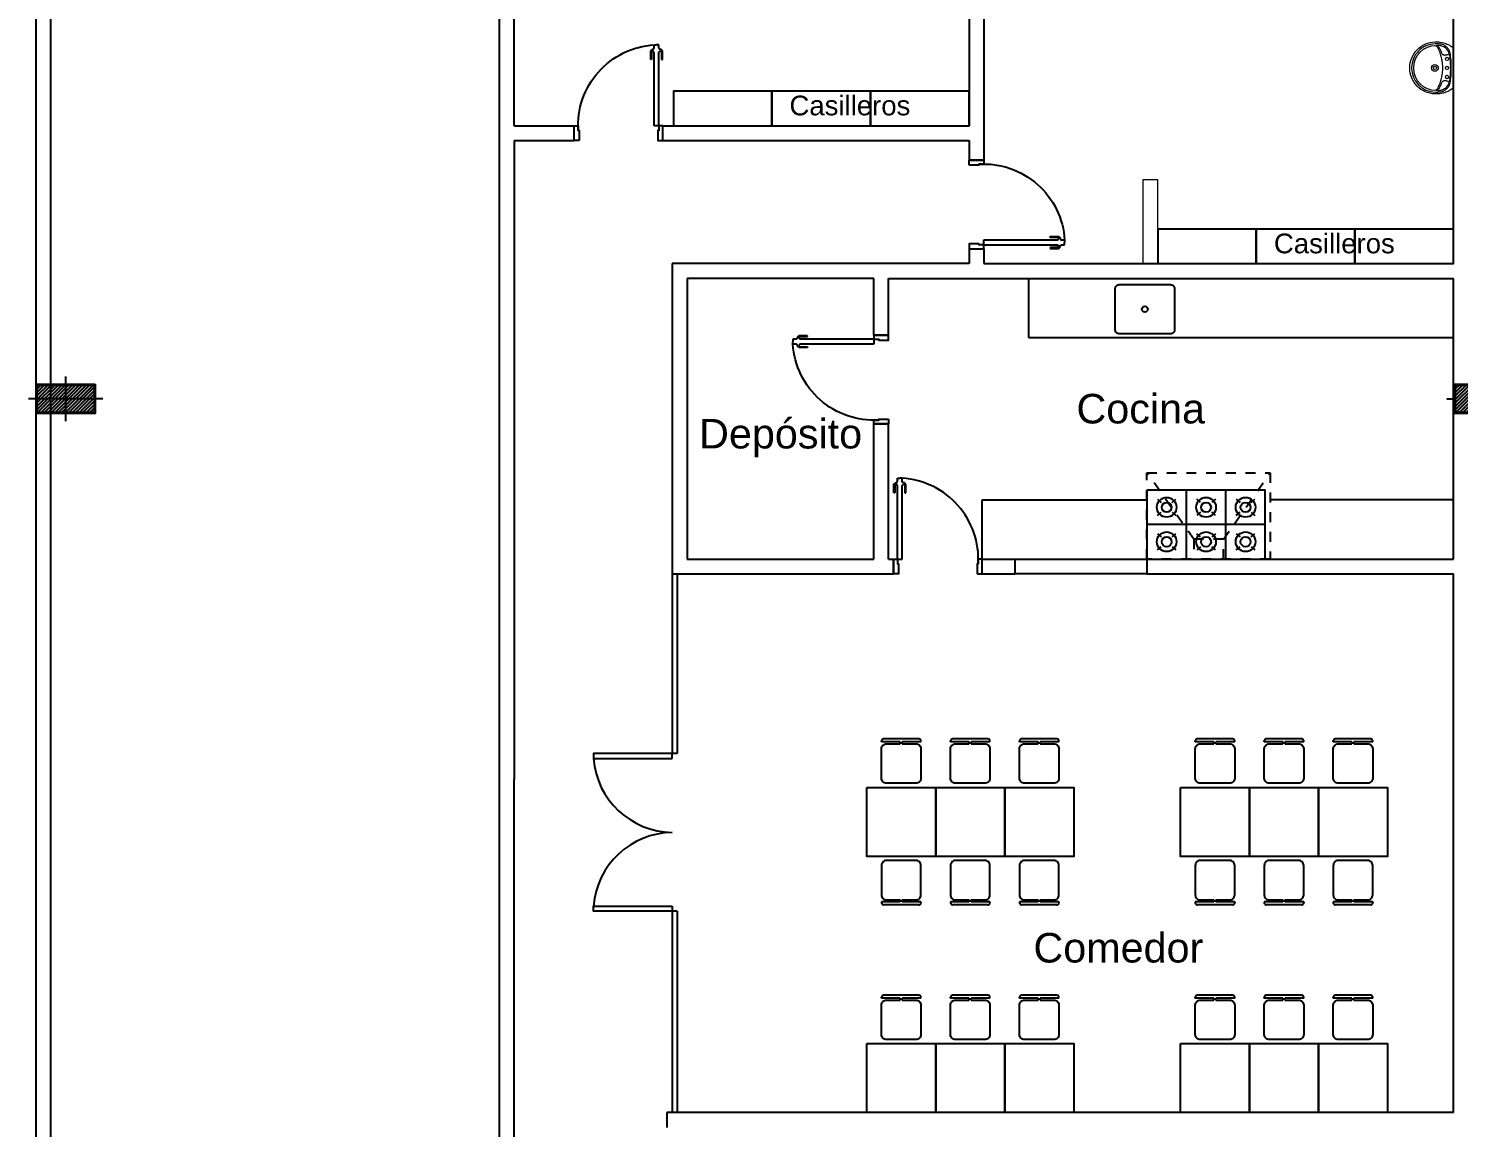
# Model space of a CAD drawing. Extents: x 306 to 2240, y 18 to 779.
# Drawn here: x 763.67 to 778.17, y 380.11 to 391.26 of the extents above; entities that cross this region are included whole.
import ezdxf

# ---------------------------------------------------------------- set-up
doc = ezdxf.new("R2010")
doc.units = 0
doc.header["$MEASUREMENT"] = 0
doc.linetypes.add('HIDDEN2', pattern=[0.1875, 0.125, -0.0625])
for name, color, linetype in [('Aberturas', 2, 'Continuous'), ('EQUIPAMIENTO', 1, 'Continuous'), ('EQUIPAMIENTOS', 1, 'Continuous'), ('EQUIPAMIENTOS APOYO', 1, 'Continuous'), ('Estructura Color', 90, 'Continuous'), ('Estructura Textura', 1, 'Continuous'), ('Layer1', 253, 'Continuous'), ('Layer2', 253, 'Continuous'), ('MAMPARA', 2, 'Continuous'), ('MAMPOSTERIA', 6, 'Continuous'), ('mobiliario', 1, 'Continuous'), ('Nombre de locales', 3, 'Continuous'), ('PILARES SUBSUELO', 6, 'Continuous'), ('Proyeccion', 1, 'Continuous'), ('Sanitario', 1, 'Continuous')]:
    doc.layers.add(name, color=color, linetype=linetype)
doc.styles.add('arial', font='arial.ttf')
doc.styles.get("Standard").update_dxf_attribs({"font": 'arial.ttf'})
pattern_1 = [(45, (0, 0), (-0.0176777, 0.0176777), [])]

# ---------------------------------------------------------------- blocks, each defined once
blk = doc.blocks.new('puert-080')
for p, q in [((0.005, 0.911), (0.017, 0.924)), ((0.005, 0.822), (0.005, 0.911)), ((0.021, 0.909), (0.014, 0.907)), ((0.014, 0.907), (0.014, 0.822)), ((0.017, 0.924), (0.036, 0.927)), ((0.036, 0.906), (0.021, 0.909)), ((0.036, 0.936), (0.04, 0.936)), ((0.036, 0.927), (0.036, 0.936)), ((0.036, 0.896), (0.036, 0.906)), ((0.04, 0.896), (0.036, 0.896)), ((0.04, 0.936), (0.04, 0.97)), ((0.04, 0.97), (0.065, 0.97)), ((0.04, 0.15), (0.04, 0.896)), ((0.09, 0.97), (0.065, 0.97)), ((0.09, 0.936), (0.09, 0.97)), ((0.093, 0.936), (0.09, 0.936)), ((0.09, 0.15), (0.09, 0.896)), ((0.09, 0.896), (0.094, 0.896)), ((0.093, 0.927), (0.093, 0.936)), ((0.112, 0.924), (0.093, 0.927)), ((0.094, 0.906), (0.108, 0.909)), ((0.094, 0.896), (0.094, 0.906)), ((0.108, 0.909), (0.116, 0.907)), ((0.124, 0.911), (0.112, 0.924)), ((0.116, 0.907), (0.116, 0.822)), ((0.124, 0.822), (0.124, 0.911)), ((0.014, 0.822), (0.005, 0.822)), ((0.116, 0.822), (0.124, 0.822)), ((0.04, 0.15), (0.09, 0.15))]:
    blk.add_line(p, q)
at = {"color": 0}
for points in [[(0, 0), (0, 0.15), (0.04, 0.15), (0.04, 0.1), (0.05, 0.1), (0.05, 0)], [(0.85, 0), (0.9, 0), (0.9, 0.15), (0.86, 0.15), (0.86, 0.1), (0.85, 0.1)]]:
    blk.add_lwpolyline(points, close=True, dxfattribs=at)
at = {"color": 1}
blk.add_arc((0.04, 0.15), 0.821, 356.5286, 86.5286, dxfattribs=at)
blk = doc.blocks.new('Cocina 6H')
at = {"layer": 'Layer1'}
for p, q in [((734.377, -712.707), (734.344, -712.67)), ((734.476, -712.707), (734.508, -712.67)), ((734.601, -712.564), (734.601, -713.764)), ((734.727, -712.707), (734.694, -712.67)), ((734.826, -712.707), (734.858, -712.67)), ((734.344, -712.858), (734.377, -712.82)), ((734.508, -712.858), (734.476, -712.82)), ((734.694, -712.858), (734.727, -712.82)), ((734.858, -712.858), (734.826, -712.82)), ((734.951, -712.964), (734.251, -712.964)), ((734.344, -713.07), (734.377, -713.107)), ((734.508, -713.07), (734.476, -713.107)), ((734.694, -713.07), (734.727, -713.107)), ((734.858, -713.07), (734.826, -713.107)), ((734.377, -713.22), (734.344, -713.258)), ((734.476, -713.22), (734.508, -713.258)), ((734.727, -713.22), (734.694, -713.258)), ((734.826, -713.22), (734.858, -713.258)), ((734.951, -713.364), (734.251, -713.364)), ((734.377, -713.507), (734.344, -713.47)), ((734.476, -713.507), (734.508, -713.47)), ((734.727, -713.507), (734.694, -713.47)), ((734.826, -713.507), (734.858, -713.47)), ((734.344, -713.658), (734.377, -713.62)), ((734.508, -713.658), (734.476, -713.62)), ((734.694, -713.658), (734.727, -713.62)), ((734.858, -713.658), (734.826, -713.62))]:
    blk.add_line(p, q, dxfattribs=at)
for centre in [(734.426, -712.764), (734.776, -712.764), (734.426, -713.164), (734.776, -713.164), (734.426, -713.564), (734.776, -713.564)]:
    blk.add_circle(centre, 0.1, dxfattribs=at)
at = {"layer": 'Layer2'}
blk.add_lwpolyline([(734.251, -713.764), (734.951, -713.764), (734.951, -712.564), (734.251, -712.564)], close=True, dxfattribs=at)
for centre in [(734.426, -712.764), (734.776, -712.764), (734.426, -713.164), (734.776, -713.164), (734.426, -713.564), (734.776, -713.564)]:
    blk.add_circle(centre, 0.05, dxfattribs=at)
blk = doc.blocks.new('mesa personal doble')
at = {"layer": 'mobiliario'}
for p, q in [((-0.842, 0.53), (-0.842, 0.17)), ((-0.812, 0.55), (-0.822, 0.55)), ((-0.812, 0.55), (-0.812, 0.36)), ((0.812, 0.55), (0.812, 0.36)), ((0.812, 0.55), (0.822, 0.55)), ((0.842, 0.53), (0.842, 0.17)), ((-0.792, 0.36), (-0.812, 0.36)), ((-0.812, 0.34), (-0.812, 0.15)), ((-0.792, 0.34), (-0.812, 0.34)), ((0.792, 0.36), (0.812, 0.36)), ((0.792, 0.34), (0.812, 0.34)), ((0.812, 0.34), (0.812, 0.15)), ((-0.812, 0.15), (-0.822, 0.15)), ((0.812, 0.15), (0.822, 0.15))]:
    blk.add_line(p, q, dxfattribs=at)
blk.add_lwpolyline([(-0.35, 0), (-0.35, 0.7), (0.35, 0.7), (0.35, 0), (-0.35, 0)], dxfattribs=at)
for points in [[(-0.792, 0.36), (-0.792, 0.5, -0.414214), (-0.742, 0.55), (-0.442, 0.55, -0.414214), (-0.392, 0.5), (-0.392, 0.2, -0.414214), (-0.442, 0.15), (-0.742, 0.15, -0.414214), (-0.792, 0.2), (-0.792, 0.34)], [(0.792, 0.36), (0.792, 0.5, 0.414214), (0.742, 0.55), (0.442, 0.55, 0.414214), (0.392, 0.5), (0.392, 0.2, 0.414214), (0.442, 0.15), (0.742, 0.15, 0.414214), (0.792, 0.2), (0.792, 0.34)]]:
    blk.add_lwpolyline(points, format="xyb", dxfattribs=at)
for centre, start, end in [((-0.822, 0.53), 90, 180), ((0.822, 0.53), 0, 90), ((-0.822, 0.17), 180, 270), ((0.822, 0.17), 270, 0)]:
    blk.add_arc(centre, 0.02, start, end, dxfattribs=at)
blk = doc.blocks.new('LAV-RAV')
at = {"layer": 'Sanitario', "lineweight": 0}
blk.add_line((0.198, 0), (-0.198, 0), dxfattribs=at)
for points in [[(-0.198, 0), (-0.198, 0), (-0.201, 0), (-0.203, 0.001), (-0.204, 0.002), (-0.206, 0.004), (-0.206, 0.004), (-0.213, 0.014), (-0.22, 0.024), (-0.226, 0.035), (-0.233, 0.046), (-0.238, 0.057), (-0.243, 0.068), (-0.247, 0.079), (-0.251, 0.09), (-0.255, 0.102), (-0.257, 0.115), (-0.26, 0.126), (-0.262, 0.139), (-0.264, 0.15), (-0.264, 0.163), (-0.264, 0.175), (-0.264, 0.188), (-0.264, 0.188), (-0.262, 0.214), (-0.257, 0.239), (-0.25, 0.264), (-0.241, 0.288), (-0.23, 0.31), (-0.217, 0.332), (-0.201, 0.351), (-0.184, 0.37), (-0.166, 0.386), (-0.146, 0.401), (-0.123, 0.414), (-0.101, 0.424), (-0.077, 0.433), (-0.052, 0.439), (-0.026, 0.444), (0, 0.445)], [(0, 0.445), (0, 0.445), (0.027, 0.444), (0.052, 0.439), (0.077, 0.433), (0.101, 0.424), (0.124, 0.414), (0.146, 0.401), (0.166, 0.386), (0.184, 0.37), (0.201, 0.351), (0.217, 0.332), (0.23, 0.31), (0.241, 0.288), (0.25, 0.264), (0.257, 0.239), (0.262, 0.214), (0.264, 0.188), (0.264, 0.188), (0.264, 0.175), (0.264, 0.163), (0.264, 0.15), (0.262, 0.139), (0.26, 0.126), (0.257, 0.115), (0.255, 0.102), (0.251, 0.09), (0.247, 0.079), (0.243, 0.068), (0.238, 0.057), (0.233, 0.046), (0.226, 0.035), (0.22, 0.024), (0.213, 0.014), (0.206, 0.004), (0.206, 0.004), (0.204, 0.002), (0.203, 0.001), (0.201, 0), (0.198, 0)], [(0, 0.426), (0, 0.426), (-0.025, 0.424), (-0.048, 0.421), (-0.072, 0.415), (-0.094, 0.407), (-0.115, 0.397), (-0.135, 0.385), (-0.153, 0.371), (-0.17, 0.356), (-0.186, 0.339), (-0.201, 0.321), (-0.213, 0.301), (-0.224, 0.28), (-0.232, 0.258), (-0.239, 0.235), (-0.243, 0.212), (-0.245, 0.187), (-0.245, 0.187), (-0.246, 0.179), (-0.246, 0.17), (-0.245, 0.161), (-0.244, 0.153), (-0.244, 0.145), (-0.242, 0.137), (-0.241, 0.128), (-0.239, 0.12), (-0.239, 0.12), (-0.237, 0.112), (-0.234, 0.103), (-0.23, 0.096), (-0.226, 0.088), (-0.221, 0.081), (-0.216, 0.075), (-0.21, 0.068), (-0.204, 0.062), (-0.204, 0.062), (-0.197, 0.057), (-0.19, 0.052), (-0.184, 0.048), (-0.176, 0.043), (-0.168, 0.04), (-0.16, 0.037), (-0.152, 0.035), (-0.144, 0.034), (-0.144, 0.034), (-0.133, 0.032), (-0.122, 0.031), (-0.112, 0.03), (-0.101, 0.028), (-0.09, 0.027), (-0.079, 0.026), (-0.068, 0.025), (-0.057, 0.024), (-0.057, 0.024), (-0.05, 0.024), (-0.043, 0.023), (-0.036, 0.023), (-0.029, 0.023), (-0.021, 0.023), (-0.014, 0.023), (-0.007, 0.023), (0, 0.023), (0, 0.023), (0.007, 0.023), (0.014, 0.023), (0.021, 0.023), (0.028, 0.023), (0.036, 0.023), (0.043, 0.023), (0.05, 0.024), (0.057, 0.024), (0.057, 0.024), (0.068, 0.025), (0.079, 0.026), (0.09, 0.027), (0.101, 0.028), (0.112, 0.03), (0.122, 0.031), (0.133, 0.032), (0.144, 0.034), (0.144, 0.034), (0.152, 0.035), (0.16, 0.037), (0.168, 0.04), (0.176, 0.043), (0.184, 0.048), (0.19, 0.052), (0.197, 0.057), (0.204, 0.062), (0.204, 0.062), (0.21, 0.068), (0.216, 0.075), (0.221, 0.081), (0.226, 0.088), (0.23, 0.096), (0.234, 0.103), (0.237, 0.112), (0.239, 0.12), (0.239, 0.12), (0.241, 0.128), (0.242, 0.137), (0.244, 0.145), (0.244, 0.153), (0.245, 0.161), (0.246, 0.17), (0.246, 0.179), (0.245, 0.187), (0.245, 0.187), (0.243, 0.212), (0.239, 0.235), (0.232, 0.258), (0.224, 0.28), (0.213, 0.301), (0.201, 0.321), (0.186, 0.339), (0.17, 0.356), (0.153, 0.371), (0.135, 0.385), (0.115, 0.397), (0.094, 0.407), (0.072, 0.415), (0.048, 0.421), (0.025, 0.424), (0, 0.426)], [(-0.218, 0.168), (-0.218, 0.168), (-0.219, 0.168), (-0.219, 0.168), (-0.219, 0.168), (-0.22, 0.168), (-0.22, 0.168), (-0.223, 0.171), (-0.225, 0.174), (-0.226, 0.177), (-0.226, 0.181), (-0.226, 0.181), (-0.226, 0.175), (-0.227, 0.168), (-0.228, 0.161), (-0.228, 0.155), (-0.228, 0.149), (-0.227, 0.142), (-0.226, 0.136), (-0.225, 0.13), (-0.225, 0.13), (-0.222, 0.12), (-0.219, 0.11), (-0.215, 0.101), (-0.21, 0.092), (-0.204, 0.083), (-0.197, 0.076), (-0.19, 0.069), (-0.182, 0.062), (-0.182, 0.062), (-0.177, 0.058), (-0.17, 0.054), (-0.164, 0.05), (-0.157, 0.047), (-0.15, 0.044), (-0.144, 0.041), (-0.136, 0.039), (-0.129, 0.038), (-0.129, 0.038), (-0.121, 0.037), (-0.113, 0.036), (-0.105, 0.034), (-0.097, 0.034), (-0.089, 0.033), (-0.081, 0.032), (-0.073, 0.032), (-0.065, 0.031), (-0.057, 0.03), (-0.049, 0.03), (-0.041, 0.03), (-0.032, 0.03), (-0.024, 0.029), (-0.017, 0.029), (-0.008, 0.029), (0, 0.029), (0, 0.029), (0.008, 0.029), (0.017, 0.029), (0.024, 0.029), (0.032, 0.03), (0.041, 0.03), (0.049, 0.03), (0.057, 0.03), (0.065, 0.031), (0.073, 0.032), (0.081, 0.032), (0.089, 0.033), (0.097, 0.034), (0.105, 0.034), (0.113, 0.036), (0.121, 0.037), (0.129, 0.038), (0.129, 0.038), (0.136, 0.039), (0.144, 0.041), (0.15, 0.044), (0.157, 0.047), (0.164, 0.05), (0.17, 0.054), (0.176, 0.058), (0.181, 0.062), (0.181, 0.062), (0.19, 0.069), (0.197, 0.076), (0.204, 0.083), (0.21, 0.092), (0.215, 0.101), (0.219, 0.11), (0.222, 0.12), (0.225, 0.13), (0.225, 0.13), (0.226, 0.136), (0.227, 0.142), (0.228, 0.149), (0.228, 0.155), (0.228, 0.161), (0.227, 0.168), (0.226, 0.175), (0.226, 0.181), (0.226, 0.181), (0.226, 0.177), (0.225, 0.174), (0.223, 0.171), (0.22, 0.168), (0.22, 0.168), (0.219, 0.168), (0.219, 0.168), (0.219, 0.168), (0.218, 0.168)], [(-0.218, 0.168), (-0.218, 0.168), (-0.214, 0.165), (-0.21, 0.162), (-0.206, 0.16), (-0.201, 0.158), (-0.201, 0.158), (-0.189, 0.152), (-0.177, 0.146), (-0.165, 0.141), (-0.153, 0.137), (-0.141, 0.132), (-0.128, 0.128), (-0.116, 0.125), (-0.103, 0.121), (-0.09, 0.119), (-0.078, 0.117), (-0.065, 0.115), (-0.052, 0.112), (-0.039, 0.112), (-0.026, 0.11), (-0.013, 0.11), (0, 0.11), (0, 0.11), (0.013, 0.11), (0.026, 0.11), (0.039, 0.112), (0.052, 0.112), (0.065, 0.115), (0.078, 0.117), (0.09, 0.119), (0.103, 0.121), (0.116, 0.125), (0.128, 0.128), (0.141, 0.132), (0.153, 0.137), (0.165, 0.141), (0.177, 0.146), (0.189, 0.152), (0.201, 0.158), (0.201, 0.158), (0.206, 0.16), (0.21, 0.162), (0.214, 0.165), (0.218, 0.168)], [(-0.157, 0.046), (-0.157, 0.046), (-0.152, 0.046), (-0.147, 0.046), (-0.142, 0.049), (-0.139, 0.052), (-0.139, 0.052), (-0.138, 0.053), (-0.138, 0.054), (-0.138, 0.055), (-0.137, 0.055), (-0.137, 0.055), (-0.136, 0.059), (-0.135, 0.064), (-0.134, 0.069), (-0.132, 0.074), (-0.132, 0.079), (-0.132, 0.083), (-0.131, 0.088), (-0.131, 0.093), (-0.131, 0.093), (-0.132, 0.098), (-0.133, 0.103), (-0.135, 0.107), (-0.137, 0.111), (-0.141, 0.115), (-0.144, 0.118), (-0.148, 0.12), (-0.153, 0.122), (-0.153, 0.122), (-0.16, 0.125), (-0.166, 0.127), (-0.173, 0.13), (-0.18, 0.133), (-0.186, 0.136), (-0.193, 0.139), (-0.199, 0.143), (-0.206, 0.146), (-0.206, 0.146), (-0.208, 0.148), (-0.21, 0.15), (-0.213, 0.152), (-0.215, 0.155), (-0.216, 0.158), (-0.217, 0.161), (-0.218, 0.164), (-0.218, 0.168)], [(0.218, 0.168), (0.218, 0.168), (0.218, 0.164), (0.217, 0.161), (0.216, 0.158), (0.215, 0.155), (0.213, 0.152), (0.21, 0.15), (0.208, 0.148), (0.206, 0.146), (0.206, 0.146), (0.199, 0.143), (0.193, 0.139), (0.186, 0.136), (0.18, 0.133), (0.173, 0.13), (0.166, 0.127), (0.16, 0.125), (0.153, 0.122), (0.153, 0.122), (0.148, 0.12), (0.144, 0.118), (0.141, 0.115), (0.137, 0.111), (0.135, 0.107), (0.133, 0.103), (0.132, 0.098), (0.131, 0.093), (0.131, 0.093), (0.131, 0.088), (0.132, 0.083), (0.132, 0.079), (0.132, 0.074), (0.134, 0.069), (0.135, 0.064), (0.136, 0.059), (0.137, 0.055), (0.137, 0.055), (0.138, 0.055), (0.138, 0.054), (0.138, 0.053), (0.139, 0.052), (0.139, 0.052), (0.142, 0.049), (0.147, 0.046), (0.152, 0.046), (0.157, 0.046)]]:
    blk.add_lwpolyline(points, dxfattribs=at)
for centre, radius in [((0, 0.189), 0.0339), ((0, 0.189), 0.0166), ((-0.092, 0.066), 0.0173), ((0, 0.066), 0.0173), ((0.092, 0.066), 0.0173)]:
    blk.add_circle(centre, radius, dxfattribs=at)
blk.add_arc((0, 0.181), 0.226, 0, 180, dxfattribs=at)
blk = doc.blocks.new('Pilar 30x30')
at = {"layer": 'Estructura Color'}
h = blk.add_hatch(color=256, dxfattribs=at)
h.dxf.hatch_style = 1
h.paths.add_polyline_path([(-0.29, -0.29), (-0.29, -0.01), (-0.01, -0.01), (-0.01, -0.29)])
at = {"layer": 'Estructura Textura'}
h = blk.add_hatch(dxfattribs=at)
h.set_pattern_fill('_USER', color=256, scale=0.025, angle=45, pattern_type=0)
h.set_pattern_definition(pattern_1)
h.paths.add_polyline_path([(-0.3, -0.3), (-0.3, 0), (0, 0), (0, -0.3)])
at = {"layer": 'Estructura Color'}
blk.add_lwpolyline([(-0.29, -0.29), (-0.29, -0.01), (-0.01, -0.01), (-0.01, -0.29)], close=True, dxfattribs=at)
at = {"layer": 'PILARES SUBSUELO', "color": 1}
for p, q in [((-0.15, 0.077), (-0.15, 0)), ((-0.377, -0.15), (-0.3, -0.15)), ((0, -0.15), (0.077, -0.15)), ((-0.15, -0.3), (-0.15, -0.377))]:
    blk.add_line(p, q, dxfattribs=at)
at = {"layer": 'PILARES SUBSUELO'}
blk.add_lwpolyline([(-0.3, -0.3), (-0.3, 0), (0, 0), (0, -0.3)], close=True, dxfattribs=at)
blk = doc.blocks.new('Pilar 30x60')
at = {"layer": 'Estructura Color'}
h = blk.add_hatch(color=256, dxfattribs=at)
h.dxf.hatch_style = 1
h.paths.add_polyline_path([(-0.59, -0.14), (-0.59, 0.14), (-0.01, 0.14), (-0.01, -0.14)])
at = {"layer": 'Estructura Textura'}
h = blk.add_hatch(dxfattribs=at)
h.set_pattern_fill('_USER', color=256, scale=0.025, angle=45, pattern_type=0)
h.set_pattern_definition(pattern_1)
h.paths.add_polyline_path([(-0.6, -0.15), (-0.6, 0.15), (0, 0.15), (0, -0.15)])
at = {"layer": 'Estructura Color'}
blk.add_lwpolyline([(-0.59, -0.14), (-0.59, 0.14), (-0.01, 0.14), (-0.01, -0.14)], close=True, dxfattribs=at)
at = {"layer": 'PILARES SUBSUELO', "color": 1}
for p, q in [((-0.3, 0.227), (-0.3, -0.227)), ((-0.677, 0), (0.077, 0))]:
    blk.add_line(p, q, dxfattribs=at)
at = {"layer": 'PILARES SUBSUELO'}
blk.add_lwpolyline([(-0.6, -0.15), (-0.6, 0.15), (0, 0.15), (0, -0.15)], close=True, dxfattribs=at)

msp = doc.modelspace()

# ---------------------------------------------------------------- linework, layer by layer
at = {"layer": 'EQUIPAMIENTO', "elevation": 0}
msp.add_lwpolyline([(774.733, 388.664), (775.253, 388.664, -0.414214), (775.293, 388.624), (775.293, 388.204, -0.414214), (775.253, 388.164), (774.733, 388.164, -0.414214), (774.693, 388.204), (774.693, 388.624, -0.414214)], format="xyb", close=True, dxfattribs=at)
at = {"layer": 'EQUIPAMIENTO'}
msp.add_circle((774.993, 388.414, 0), 0.0297, dxfattribs=at)
at = {"layer": 'EQUIPAMIENTOS', "linetype": 'HIDDEN2', "ltscale": 0.5}
for p, q in [((775.489, 386.079, 0), (775.014, 386.754, 0)), ((775.789, 386.079, 0), (776.264, 386.754, 0))]:
    msp.add_line(p, q, dxfattribs=at)
at = {"layer": 'EQUIPAMIENTOS', "elevation": 0}
for points in [[(770.209, 390.277), (771.209, 390.277), (771.209, 390.627), (770.209, 390.627)], [(771.209, 390.277), (772.209, 390.277), (772.209, 390.627), (771.209, 390.627)], [(772.209, 390.277), (773.209, 390.277), (773.209, 390.627), (772.209, 390.627)], [(775.123, 388.877), (776.123, 388.877), (776.123, 389.227), (775.123, 389.227)], [(776.123, 388.877), (777.123, 388.877), (777.123, 389.227), (776.123, 389.227)], [(777.123, 388.877), (778.123, 388.877), (778.123, 389.227), (777.123, 389.227)]]:
    msp.add_lwpolyline(points, close=True, dxfattribs=at)
at = {"layer": 'EQUIPAMIENTOS', "linetype": 'HIDDEN2', "ltscale": 0.5, "elevation": 0}
for points in [[(775.014, 385.879), (775.014, 386.754), (776.264, 386.754), (776.264, 385.879)], [(775.489, 386.079), (775.489, 385.879), (775.789, 385.879), (775.789, 386.079)]]:
    msp.add_lwpolyline(points, close=True, dxfattribs=at)
at = {"layer": 'EQUIPAMIENTOS APOYO', "color": 1, "lineweight": 0}
for p, q in [((775.123, 389.727, 0), (774.973, 389.727, 0)), ((774.973, 389.727, 0), (774.973, 388.877, 0)), ((775.123, 388.877, 0), (775.123, 389.727, 0))]:
    msp.add_line(p, q, dxfattribs=at)
at = {"layer": 'Layer2'}
for p, q in [((773.813, 388.727, 0), (773.813, 388.127, 0)), ((773.813, 388.127, 0), (778.123, 388.127, 0)), ((773.342, 386.479, 0), (775.014, 386.479, 0)), ((773.342, 385.879, 0), (773.342, 386.479, 0)), ((778.123, 386.479, 0), (776.264, 386.479, 0))]:
    msp.add_line(p, q, dxfattribs=at)
at = {"layer": 'MAMPARA'}
for p, q in [((770.198, 385.729, 0), (770.198, 385.629, 0)), ((770.248, 385.729, 0), (770.248, 385.629, 0)), ((770.198, 385.629, 0), (770.198, 383.905, 0)), ((770.248, 385.629, 0), (770.248, 383.905, 0)), ((770.249, 383.905, 0), (770.198, 383.905, 0)), ((770.198, 382.305, 0), (770.198, 380.261, 0)), ((770.248, 382.305, 0), (770.198, 382.305, 0)), ((770.248, 382.305, 0), (770.198, 382.305, 0)), ((770.248, 382.305, 0), (770.248, 380.261, 0))]:
    msp.add_line(p, q, dxfattribs=at)
at = {"layer": 'MAMPARA', "elevation": 0}
for points in [[(770.198, 383.855), (770.198, 383.905), (769.398, 383.905), (769.398, 383.855)], [(770.198, 382.355), (770.198, 382.305), (769.398, 382.305), (769.398, 382.355)]]:
    msp.add_lwpolyline(points, close=True, dxfattribs=at)
at = {"layer": 'MAMPARA'}
for centre, start, end in [((770.209, 383.918, 0), 184.4552, 269.2447), ((770.209, 382.292, 0), 90.7553, 175.5448)]:
    msp.add_arc(centre, 0.813, start, end, dxfattribs=at)
at = {"layer": 'MAMPOSTERIA'}
for p, q in [((763.744, 355.296, 0), (763.744, 395.327, 0)), ((763.894, 355.596), (763.894, 395.327, 0)), ((768.444, 369.382, 0), (768.444, 395.327, 0)), ((768.594, 390.277, 0), (768.594, 395.327, 0)), ((773.209, 395.327, 0), (773.209, 390.277, 0)), ((773.359, 395.327, 0), (773.359, 389.927, 0)), ((778.123, 388.877, 0), (778.123, 395.327, 0)), ((768.594, 390.277, 0), (769.203, 390.277, 0)), ((768.594, 390.277, 0), (769.203, 390.277, 0)), ((769.203, 390.127, 0), (769.203, 390.277, 0)), ((770.103, 390.127, 0), (770.103, 390.277, 0)), ((770.103, 390.277, 0), (773.209, 390.277, 0)), ((768.594, 390.127, 0), (768.594, 383.643, 0)), ((768.594, 390.127, 0), (769.203, 390.127, 0)), ((768.594, 390.127, 0), (769.203, 390.127, 0)), ((770.103, 390.127, 0), (773.209, 390.127, 0)), ((773.209, 390.127, 0), (773.209, 389.927, 0)), ((773.359, 389.927, 0), (773.209, 389.927, 0)), ((773.209, 389.027, 0), (773.209, 388.877, 0)), ((773.209, 389.027, 0), (773.359, 389.027, 0)), ((773.359, 389.027, 0), (773.359, 388.877, 0)), ((773.209, 388.877, 0), (770.198, 388.877, 0)), ((770.198, 388.877, 0), (770.198, 385.729, 0)), ((773.359, 388.877, 0), (778.123, 388.877, 0)), ((772.242, 388.727, 0), (770.348, 388.727, 0)), ((770.348, 388.727, 0), (770.348, 385.879, 0)), ((772.242, 388.15, 0), (772.242, 388.727, 0)), ((772.392, 388.15, 0), (772.392, 388.727, 0)), ((772.392, 388.727, 0), (778.123, 388.727, 0)), ((778.123, 385.879, 0), (778.123, 388.727, 0)), ((778.123, 385.879, 0), (778.123, 388.727, 0)), ((772.242, 388.15, 0), (772.392, 388.15, 0)), ((772.242, 385.879, 0), (772.242, 387.25, 0)), ((772.242, 387.25, 0), (772.392, 387.25, 0)), ((772.392, 385.879, 0), (772.392, 387.25, 0)), ((772.392, 386.36, 0), (772.392, 387, 0)), ((770.348, 385.879, 0), (772.242, 385.879, 0)), ((772.392, 385.879, 0), (772.442, 385.879, 0)), ((772.392, 385.879, 0), (772.442, 385.879, 0)), ((772.442, 385.879, 0), (772.442, 385.729, 0)), ((773.342, 385.879, 0), (773.674, 385.879, 0)), ((773.342, 385.729, 0), (773.342, 385.879, 0)), ((773.342, 385.729, 0), (773.342, 385.879, 0)), ((773.674, 385.879, 0), (773.674, 385.729, 0)), ((775.014, 385.879, 0), (778.123, 385.879, 0)), ((775.014, 385.879, 0), (775.014, 385.729, 0)), ((770.198, 385.729, 0), (772.442, 385.729, 0)), ((773.342, 385.729, 0), (773.674, 385.729, 0)), ((775.014, 385.729, 0), (778.123, 385.729, 0)), ((778.123, 380.261, 0), (778.123, 385.729, 0)), ((768.594, 369.532, 0), (768.594, 383.643, 0)), ((768.594, 377.815, 0), (768.594, 383.493, 0)), ((778.123, 381.893, 0), (778.123, 383.493, 0)), ((778.123, 381.893, 0), (778.123, 383.493, 0)), ((778.123, 380.261, 0), (770.144, 380.261, 0)), ((770.144, 380.261, 0), (770.144, 380.111, 0)), ((770.144, 380.261, 0), (770.144, 380.111, 0))]:
    msp.add_line(p, q, dxfattribs=at)
at = {"layer": 'mobiliario'}
for p, q in [((772.321, 381.422, 0), (772.321, 381.432, 0)), ((772.511, 381.422, 0), (772.321, 381.422, 0)), ((772.701, 381.452, 0), (772.341, 381.452, 0)), ((772.511, 381.402, 0), (772.511, 381.422, 0)), ((772.721, 381.422, 0), (772.531, 381.422, 0)), ((772.531, 381.402, 0), (772.531, 381.422, 0)), ((772.721, 381.422, 0), (772.721, 381.432, 0)), ((773.021, 381.422, 0), (773.021, 381.432, 0)), ((773.211, 381.422, 0), (773.021, 381.422, 0)), ((773.401, 381.452, 0), (773.041, 381.452, 0)), ((773.211, 381.402, 0), (773.211, 381.422, 0)), ((773.421, 381.422, 0), (773.231, 381.422, 0)), ((773.231, 381.402, 0), (773.231, 381.422, 0)), ((773.421, 381.422, 0), (773.421, 381.432, 0)), ((773.721, 381.422, 0), (773.721, 381.432, 0)), ((773.911, 381.422, 0), (773.721, 381.422, 0)), ((774.101, 381.452, 0), (773.741, 381.452, 0)), ((773.911, 381.402, 0), (773.911, 381.422, 0)), ((774.121, 381.422, 0), (773.931, 381.422, 0)), ((773.931, 381.402, 0), (773.931, 381.422, 0)), ((774.121, 381.422, 0), (774.121, 381.432, 0)), ((775.504, 381.422, 0), (775.504, 381.432, 0)), ((775.694, 381.422, 0), (775.504, 381.422, 0)), ((775.884, 381.452, 0), (775.524, 381.452, 0)), ((775.694, 381.402, 0), (775.694, 381.422, 0)), ((775.904, 381.422, 0), (775.714, 381.422, 0)), ((775.714, 381.402, 0), (775.714, 381.422, 0)), ((775.904, 381.422, 0), (775.904, 381.432, 0)), ((776.204, 381.422, 0), (776.204, 381.432, 0)), ((776.394, 381.422, 0), (776.204, 381.422, 0)), ((776.584, 381.452, 0), (776.224, 381.452, 0)), ((776.394, 381.402, 0), (776.394, 381.422, 0)), ((776.604, 381.422, 0), (776.414, 381.422, 0)), ((776.414, 381.402, 0), (776.414, 381.422, 0)), ((776.604, 381.422, 0), (776.604, 381.432, 0)), ((776.904, 381.422, 0), (776.904, 381.432, 0)), ((777.094, 381.422, 0), (776.904, 381.422, 0)), ((777.284, 381.452, 0), (776.924, 381.452, 0)), ((777.094, 381.402, 0), (777.094, 381.422, 0)), ((777.304, 381.422, 0), (777.114, 381.422, 0)), ((777.114, 381.402, 0), (777.114, 381.422, 0)), ((777.304, 381.422, 0), (777.304, 381.432, 0))]:
    msp.add_line(p, q, dxfattribs=at)
at = {"layer": 'mobiliario', "elevation": 0}
for points in [[(772.531, 381.402), (772.671, 381.402, -0.414214), (772.721, 381.352), (772.721, 381.052, -0.414214), (772.671, 381.002), (772.371, 381.002, -0.414214), (772.321, 381.052), (772.321, 381.352, -0.414214), (772.371, 381.402), (772.511, 381.402)], [(773.231, 381.402), (773.371, 381.402, -0.414214), (773.421, 381.352), (773.421, 381.052, -0.414214), (773.371, 381.002), (773.071, 381.002, -0.414214), (773.021, 381.052), (773.021, 381.352, -0.414214), (773.071, 381.402), (773.211, 381.402)], [(773.931, 381.402), (774.071, 381.402, -0.414214), (774.121, 381.352), (774.121, 381.052, -0.414214), (774.071, 381.002), (773.771, 381.002, -0.414214), (773.721, 381.052), (773.721, 381.352, -0.414214), (773.771, 381.402), (773.911, 381.402)], [(775.714, 381.402), (775.854, 381.402, -0.414214), (775.904, 381.352), (775.904, 381.052, -0.414214), (775.854, 381.002), (775.554, 381.002, -0.414214), (775.504, 381.052), (775.504, 381.352, -0.414214), (775.554, 381.402), (775.694, 381.402)], [(776.414, 381.402), (776.554, 381.402, -0.414214), (776.604, 381.352), (776.604, 381.052, -0.414214), (776.554, 381.002), (776.254, 381.002, -0.414214), (776.204, 381.052), (776.204, 381.352, -0.414214), (776.254, 381.402), (776.394, 381.402)], [(777.114, 381.402), (777.254, 381.402, -0.414214), (777.304, 381.352), (777.304, 381.052, -0.414214), (777.254, 381.002), (776.954, 381.002, -0.414214), (776.904, 381.052), (776.904, 381.352, -0.414214), (776.954, 381.402), (777.094, 381.402)]]:
    msp.add_lwpolyline(points, format="xyb", dxfattribs=at)
for points in [[(772.171, 380.961), (772.871, 380.961), (772.871, 380.261), (772.171, 380.261), (772.171, 380.961)], [(772.871, 380.961), (773.571, 380.961), (773.571, 380.261), (772.871, 380.261), (772.871, 380.961)], [(773.571, 380.961), (774.271, 380.961), (774.271, 380.261), (773.571, 380.261), (773.571, 380.961)], [(775.354, 380.961), (776.054, 380.961), (776.054, 380.261), (775.354, 380.261), (775.354, 380.961)], [(776.054, 380.961), (776.754, 380.961), (776.754, 380.261), (776.054, 380.261), (776.054, 380.961)], [(776.754, 380.961), (777.454, 380.961), (777.454, 380.261), (776.754, 380.261), (776.754, 380.961)]]:
    msp.add_lwpolyline(points, dxfattribs=at)
at = {"layer": 'mobiliario'}
for centre, start, end in [((772.341, 381.432, 0), 90, 180), ((772.701, 381.432, 0), 0, 90), ((773.041, 381.432, 0), 90, 180), ((773.401, 381.432, 0), 0, 90), ((773.741, 381.432, 0), 90, 180), ((774.101, 381.432, 0), 0, 90), ((775.524, 381.432, 0), 90, 180), ((775.884, 381.432, 0), 0, 90), ((776.224, 381.432, 0), 90, 180), ((776.584, 381.432, 0), 0, 90), ((776.924, 381.432, 0), 90, 180), ((777.284, 381.432, 0), 0, 90)]:
    msp.add_arc(centre, 0.02, start, end, dxfattribs=at)
at = {"layer": 'Proyeccion'}
for p, q in [((773.674, 385.879, 0), (775.014, 385.879, 0)), ((775.014, 385.729, 0), (773.674, 385.729, 0))]:
    msp.add_line(p, q, dxfattribs=at)

# ---------------------------------------------------------------- block references
msp.add_blockref('Pilar 30x30', (778.434, 387.655))
at = {"layer": 'Aberturas', "xscale": -1}
msp.add_blockref('puert-080', (770.103, 390.127, 0), dxfattribs=at)
for p, rotation in [((773.209, 389.027, 0), 270), ((772.392, 388.15, 0), 90)]:
    msp.add_blockref('puert-080', p, dxfattribs=dict(at, rotation=rotation))
at = {"layer": 'Aberturas'}
msp.add_blockref('puert-080', (772.442, 385.729, 0), dxfattribs=at)
at = {"layer": 'MAMPOSTERIA', "rotation": 270}
for name, p in [('Cocina 6H', (1488.778, 1120.83, 0)), ('mesa personal doble', (772.171, 383.211, 0)), ('mesa personal doble', (772.871, 383.211, 0)), ('mesa personal doble', (773.571, 383.211, 0)), ('mesa personal doble', (775.354, 383.211, 0)), ('mesa personal doble', (776.054, 383.211, 0)), ('mesa personal doble', (776.754, 383.211, 0))]:
    msp.add_blockref(name, p, dxfattribs=at)
at = {"layer": 'PILARES SUBSUELO', "rotation": 180}
msp.add_blockref('Pilar 30x60', (763.744, 387.505), dxfattribs=at)
at = {"layer": 'Sanitario', "rotation": 90}
msp.add_blockref('LAV-RAV', (778.125, 390.863, 0), dxfattribs=at)

# ---------------------------------------------------------------- texts
at = {"layer": 'Nombre de locales', "char_height": 0.2, "width": 0.92787, "attachment_point": 1}
for insert in [(771.387, 390.582, 0), (776.302, 389.182, 0)]:
    msp.add_mtext('Casilleros', dxfattribs=dict(at, insert=insert))
at = {"layer": 'Nombre de locales', "char_height": 0.3, "attachment_point": 5, "style": 'arial'}
for s, insert in [('{\\C4;Cocina}', (774.951, 387.403, 0)), ('{\\C4;Depósito}', (771.297, 387.106, 0)), ('{\\C4;Comedor}', (774.724, 381.932, 0))]:
    msp.add_mtext(s, dxfattribs=dict(at, insert=insert))

doc.saveas('drawing.dxf')
